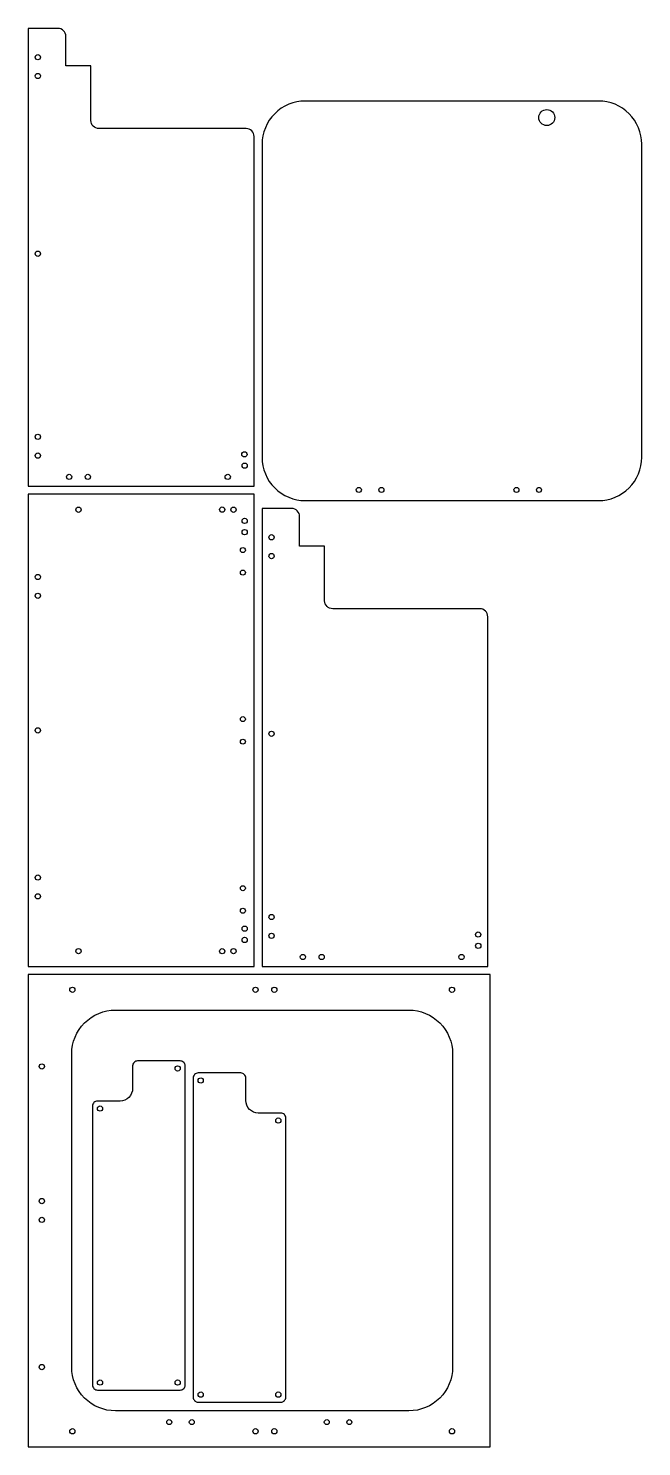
# Model space of a CAD drawing. Header units: millimetres. Extents: x 6 to 496, y 6 to 1139.
import ezdxf

# ---------------------------------------------------------------- set-up
doc = ezdxf.new("R2010")
doc.units = ezdxf.units.MM
doc.layers.get('0').update_dxf_attribs({"linetype": 'CONTINUOUS'})

msp = doc.modelspace()

# ---------------------------------------------------------------- linework, layer by layer
for points in [[(180.3, 1058.7), (62.7, 1058.7, -0.414214), (56.3, 1065.1), (56.3, 1108.7), (36.3, 1108.7), (36.3, 1132.4, 0.414214), (30, 1138.7), (6.3, 1138.7), (6.3, 773.1), (186.6, 773.1), (186.6, 1052.4, 0.414214)], [(496.2, 796.2), (496.2, 1046.2, 0.414214), (461.7, 1080.7), (227.5, 1080.7, 0.414214), (193, 1046.2), (193, 796.2, 0.414214), (227.5, 761.7), (461.7, 761.7, 0.414214)], [(367, 675.4), (249.4, 675.4, -0.414214), (243, 681.7), (243, 725.4), (223, 725.4), (223, 749, 0.414214), (216.7, 755.4), (193, 755.4), (193, 389.7), (373.3, 389.7), (373.3, 669, 0.414214)], [(310.2, 34.9), (76, 34.9, -0.414214), (41, 69.9), (41, 319.9, -0.414214), (76, 354.9), (310.2, 354.9, -0.414214), (345.2, 319.9), (345.2, 69.9, -0.414214)], [(89.6, 310.3), (89.6, 292.3, -0.414214), (79.6, 282.3), (61.6, 282.3, 0.414214), (57.6, 278.3), (57.6, 55.5, 0.414214), (61.6, 51.5), (127.6, 51.5, 0.414214), (131.6, 55.5), (131.6, 310.3, 0.414214), (127.6, 314.3), (93.6, 314.3, 0.414214)], [(212, 268.7, 0.414214), (208, 272.7), (190, 272.7, -0.414214), (180, 282.7), (180, 300.7, 0.414214), (176, 304.7), (142, 304.7, 0.414214), (138, 300.7), (138, 45.9, 0.414214), (142, 41.9), (208, 41.9, 0.414214), (212, 45.9)]]:
    msp.add_lwpolyline(points, format="xyb", close=True)
for points in [[(6.3, 389.7), (186.6, 389.7), (186.6, 766.7), (6.3, 766.7)], [(6.3, 6.3), (375.2, 6.3), (375.2, 383.4), (6.3, 383.4)]]:
    msp.add_lwpolyline(points, close=True)
for centre, radius in [((13.9, 1115.7), 2.1), ((13.9, 1100.7), 2.1), ((420.4, 1067.5), 6.35), ((13.9, 958.8), 2.1), ((13.9, 812.6), 2.1), ((13.9, 797.6), 2.1), ((178.9, 798.6), 2.1), ((38.9, 780.6), 2.1), ((53.9, 780.6), 2.1), ((165.6, 780.6), 2.1), ((179.1, 789.6), 2.1), ((270.3, 770.2), 2), ((288.3, 770.2), 2), ((396.2, 770.2), 2), ((414.2, 770.2), 2), ((46.4, 754.4), 2.1), ((161.2, 754.5), 2.1), ((170.2, 754.4), 2.1), ((179.1, 745.5), 2.1), ((179.1, 736.5), 2.1), ((200.6, 732.4), 2.1), ((177.7, 722.2), 2), ((200.6, 717.4), 2.1), ((13.9, 700.7), 2.1), ((177.7, 704.2), 2), ((13.9, 685.7), 2.1), ((177.7, 587.2), 2), ((13.9, 578.2), 2.1), ((200.6, 575.5), 2.1), ((177.7, 569.2), 2), ((13.9, 460.7), 2.1), ((177.7, 452.2), 2), ((13.9, 445.7), 2.1), ((177.7, 434.2), 2), ((200.6, 429.2), 2.1), ((179.1, 419.9), 2.1), ((179.1, 410.9), 2.1), ((200.6, 414.2), 2.1), ((365.6, 415.2), 2.1), ((365.7, 406.2), 2.1), ((46.4, 402), 2.1), ((161.2, 401.9), 2.1), ((170.2, 402), 2.1), ((225.6, 397.3), 2.1), ((240.6, 397.3), 2.1), ((352.3, 397.3), 2.1), ((41.5, 371.1), 2.1), ((187.8, 371.1), 2.1), ((202.8, 371.1), 2.1), ((344.7, 371.1), 2.1), ((17.1, 309.9), 2.1), ((125.6, 308.3), 2.1), ((144, 298.7), 2.1), ((63.6, 276.3), 2.1), ((206, 266.7), 2.1), ((17.1, 202.4), 2.1), ((17.1, 187.4), 2.1), ((17.1, 69.9), 2.1), ((63.6, 57.5), 2.1), ((125.6, 57.5), 2.1), ((144, 47.9), 2.1), ((206, 47.9), 2.1), ((118.9, 25.9), 2), ((136.9, 25.9), 2), ((244.7, 25.9), 2), ((262.7, 25.9), 2), ((41.5, 18.6), 2.1), ((187.8, 18.6), 2.1), ((202.8, 18.6), 2.1), ((344.7, 18.6), 2.1)]:
    msp.add_circle(centre, radius)

doc.saveas('drawing.dxf')
